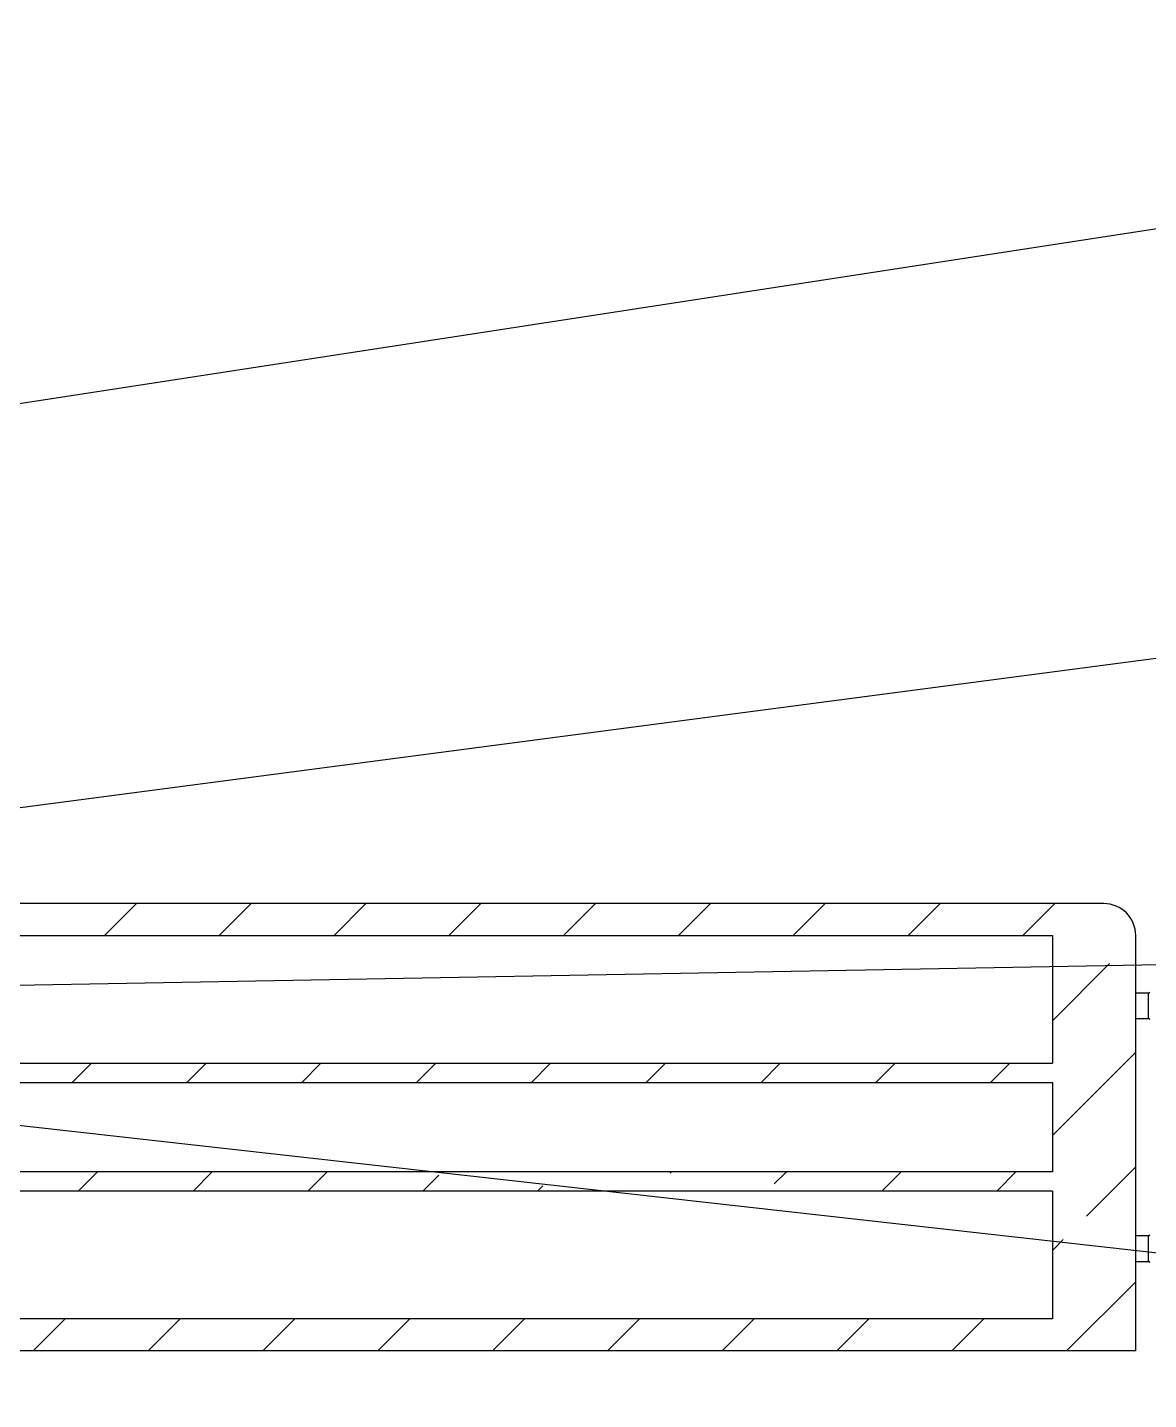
# Model space of a CAD drawing. Header units: millimetres. Extents: x 2 to 1187, y 2 to 839.
# Drawn here: x 336.3 to 380.1, y 445 to 498.7 of the extents above; entities that cross this region are included whole.
import ezdxf

# ---------------------------------------------------------------- set-up
doc = ezdxf.new("R2010")
doc.units = ezdxf.units.MM
doc.dimstyles.new('SLDDIMSTYLE0', dxfattribs={"dimtxt": 0.18, "dimasz": 3.302, "dimexe": 0, "dimexo": 0.0625, "dimgap": 0, "dimtad": 0, "dimtih": 1, "dimtoh": 1, "dimdec": 0, "dimrnd": 1e-09, "dimzin": 0, "dimdsep": 46, "dimtxsty": 'Standard', "dimsah": 1, "dimcen": 0.09, "dimadec": 0, "dimazin": 0, "dimtfac": 3.302, "dimtdec": 0, "dimtofl": 0, "dimtmove": 0, "dimatfit": 3, "dimfxl": 1, "dimfrac": 2, "dimtolj": 1, "dimtzin": 0, "dimarcsym": 0})

# ---------------------------------------------------------------- blocks, each defined once
blk = doc.blocks.new('SW_HATCH_1')
at = {"color": 0, "linetype": 'Continuous', "lineweight": 18}
for p, q in [((172.08, -16.505), (173.33, -15.255)), ((176.57, -16.505), (177.82, -15.255)), ((181.06, -16.505), (182.31, -15.255)), ((185.55, -16.505), (186.8, -15.255)), ((190.041, -16.505), (191.291, -15.255)), ((194.531, -16.505), (195.781, -15.255)), ((199.021, -16.505), (200.271, -15.255)), ((203.511, -16.505), (204.761, -15.255)), ((208.001, -16.505), (209.251, -15.255)), ((209.166, -19.831), (211.392, -17.604)), ((209.166, -24.321), (212.416, -21.071)), ((170.82, -22.255), (171.57, -21.505)), ((175.31, -22.255), (176.06, -21.505)), ((179.8, -22.255), (180.55, -21.505)), ((184.291, -22.255), (185.041, -21.505)), ((188.781, -22.255), (189.531, -21.505)), ((193.271, -22.255), (194.021, -21.505)), ((197.761, -22.255), (198.511, -21.505)), ((202.251, -22.255), (203.001, -21.505)), ((206.741, -22.255), (207.491, -21.505)), ((171.06, -26.505), (171.81, -25.755)), ((175.55, -26.505), (176.3, -25.755)), ((180.041, -26.505), (180.791, -25.755)), ((194.21, -25.807), (194.261, -25.755)), ((198.28, -26.226), (198.751, -25.755)), ((202.491, -26.505), (203.241, -25.755)), ((206.981, -26.505), (207.731, -25.755)), ((210.492, -27.485), (212.416, -25.561)), ((184.531, -26.505), (185.157, -25.879)), ((189.021, -26.505), (189.228, -26.298)), ((209.166, -28.811), (209.581, -28.396)), ((209.712, -32.755), (212.416, -30.051)), ((169.3, -32.755), (170.55, -31.505)), ((173.791, -32.755), (175.041, -31.505)), ((178.281, -32.755), (179.531, -31.505)), ((182.771, -32.755), (184.021, -31.505)), ((187.261, -32.755), (188.511, -31.505)), ((191.751, -32.755), (193.001, -31.505)), ((196.241, -32.755), (197.491, -31.505)), ((200.731, -32.755), (201.981, -31.505)), ((205.221, -32.755), (206.471, -31.505))]:
    blk.add_line(p, q, dxfattribs=at)

msp = doc.modelspace()

# ---------------------------------------------------------------- linework, layer by layer
at = {"color": 7, "linetype": 'Continuous', "lineweight": 25}
for p, q in [((378.3479, 464.3766), (318.4695, 464.3766)), ((318.4695, 463.1266), (376.3479, 463.1266)), ((376.3479, 463.1266), (376.3479, 458.1266)), ((379.5979, 446.8766), (379.5979, 463.1266)), ((380.0979, 460.8766), (379.5979, 460.8766)), ((380.0979, 460.8586), (380.0979, 460.8766)), ((380.0979, 459.8766), (380.0979, 460.8586)), ((379.5979, 459.8766), (380.0979, 459.8766)), ((308.4619, 458.1266), (376.3479, 458.1266)), ((309.3387, 457.3766), (376.3479, 457.3766)), ((376.3479, 457.3766), (376.3479, 453.8766)), ((376.3479, 453.8766), (309.3387, 453.8766)), ((376.3479, 453.1266), (308.4619, 453.1266)), ((376.3479, 453.1266), (376.3479, 448.1266)), ((380.0979, 451.3766), (379.5979, 451.3766)), ((380.0979, 451.313), (380.0979, 451.3766)), ((380.0979, 450.3766), (380.0979, 451.313)), ((379.5979, 450.3766), (380.0979, 450.3766)), ((376.3479, 448.1266), (318.4695, 448.1266)), ((379.5979, 446.8766), (318.4695, 446.8766))]:
    msp.add_line(p, q, dxfattribs=at)
for centre, radius, start, end in [((378.3479, 463.1266), 1.25, 0, 90), ((380.0979, 460.9266), 0.05, 270, 0), ((380.0979, 459.8266), 0.05, 0, 90), ((380.0979, 451.4266), 0.05, 270, 0), ((380.0979, 450.3266), 0.05, 0, 90)]:
    msp.add_arc(centre, radius, start, end, dxfattribs=at)

# ---------------------------------------------------------------- block references
at = {"color": 7, "linetype": 'Continuous', "lineweight": 18}
msp.add_blockref('SW_HATCH_1', (167.1822, 479.6319), dxfattribs=at)

# ---------------------------------------------------------------- leaders
at = {"color": 7, "linetype": 'Continuous', "lineweight": 0}
for points in [[(311.0979, 480.1266), (431.5914, 498.6536)], [(314.0931, 465.2516), (431.5914, 480.7201)], [(314.0354, 460.7891), (431.5914, 462.9053)], [(308.7229, 458.7516), (431.5914, 444.9719)]]:
    msp.add_leader(points, dimstyle='SLDDIMSTYLE0', dxfattribs=at)

doc.saveas('drawing.dxf')
